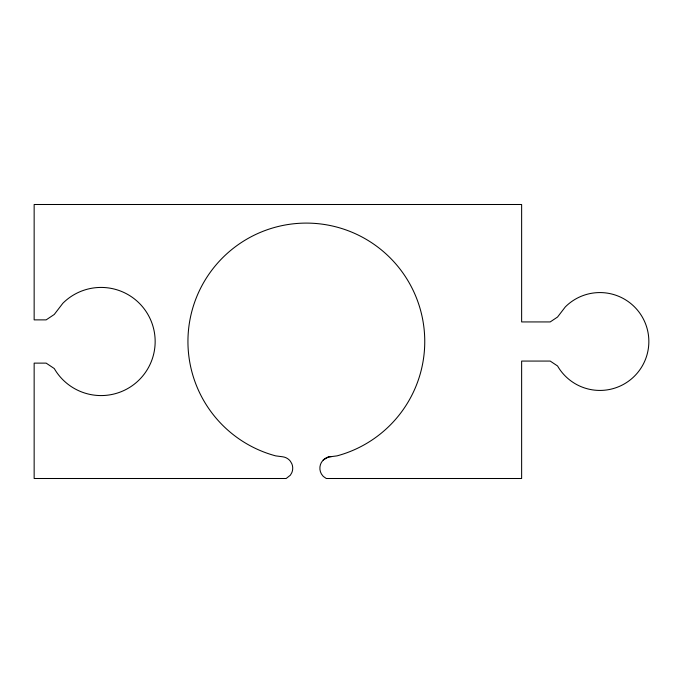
<?xml version="1.0" encoding="UTF-8"?>
<svg xmlns="http://www.w3.org/2000/svg" width="683" height="683" viewBox="0 0 683 683"><rect width="100%" height="100%" fill="white"/><g stroke="black" fill="none" stroke-linecap="round" stroke-linejoin="round"><path stroke-width="1.02" d="M323.255 460L321.42 462.4A11.594 11.594 0 0 0 321.42 473.993L323.255 476.392L326.295 478.501L521.633 478.501L521.633 361.068L550.199 361.068L557.55 365.968A48.928 48.928 0 0 0 627.984 381.584A48.928 48.928 0 0 0 637.401 310.048A48.928 48.928 0 0 0 565.319 306.906L557.55 317.032L550.199 321.932L521.633 321.932L521.633 204.499L34.15 204.499L34.15 319.875L46.145 319.875L54.264 314.462L62.853 303.269A54.068 54.068 0 0 1 142.508 306.744A54.068 54.068 0 0 1 132.101 385.793A54.068 54.068 0 0 1 54.264 368.538L46.145 363.125L34.15 363.125L34.15 478.501L286.177 478.501L290.36 475.197L291.854 472.593A11.491 11.491 0 0 0 291.854 463.8L290.36 461.196A11.491 11.491 0 0 0 282.736 456.799L275.701 455.877A118.407 118.407 0 0 1 209.357 273.584A118.407 118.407 0 0 1 403.337 273.584A118.407 118.407 0 0 1 336.992 455.877L328.455 456.995L323.255 460A11.594 11.594 0 0 1 331.46 456.603"/></g></svg>
